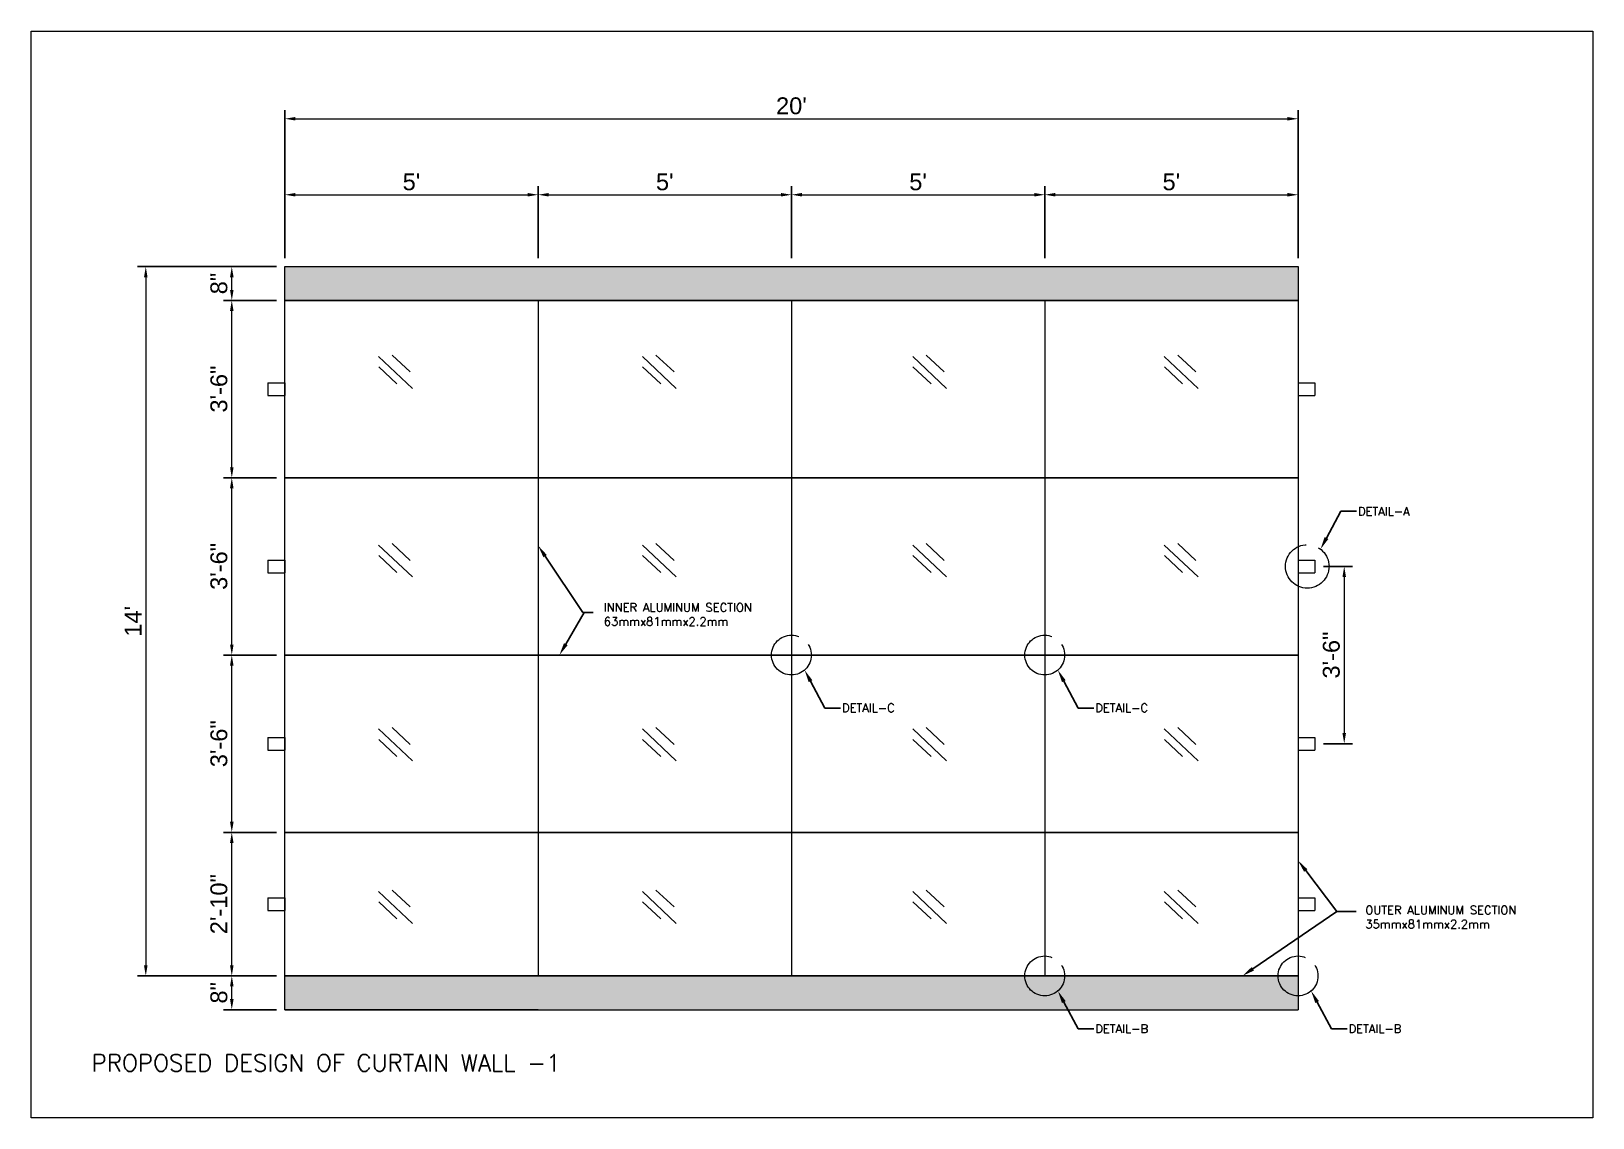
# Model space of a CAD drawing. Header units: feet. Extents: x -11 to 2437, y -109 to 219.
# Drawn here: x 1136.7 to 1506.6, y -38 to 219.3 of the extents above; entities that cross this region are included whole.
import ezdxf
from ezdxf import colors
from ezdxf.entities.mleader import LeaderData, LeaderLine
from ezdxf.math import Vec2, Vec3

# ---------------------------------------------------------------- set-up
doc = ezdxf.new("R2010")
doc.units = ezdxf.units.FT
doc.header["$MEASUREMENT"] = 0
doc.linetypes.add('ACAD_ISO08W100', pattern=[36, 24, -3, 6, -3])
for name, color, linetype, lineweight in [('DIM-1', 1, 'Continuous', 0), ('LIN-1', 3, 'Continuous', 18), ('LIN-2', 5, 'Continuous', 18)]:
    doc.layers.add(name, color=color, linetype=linetype, lineweight=lineweight)
doc.styles.add('Annotative', font='arial.ttf')
doc.styles.get("Standard").update_dxf_attribs({"font": 'romans.shx', "height": 4})
doc.dimstyles.new('DIM-1', dxfattribs={"dimtxt": 4, "dimasz": 2.5, "dimexe": 2, "dimexo": 2, "dimgap": 1, "dimtad": 1, "dimdec": 0, "dimzin": 0, "dimdsep": 46, "dimlunit": 4, "dimtxsty": 'Annotative', "dimcen": 0.09, "dimadec": 0, "dimazin": 0, "dimtfac": 1, "dimtdec": 0, "dimtofl": 0, "dimtmove": 0, "dimatfit": 3, "dimfxl": 1, "dimtolj": 1, "dimtzin": 0, "dimlwd": 0, "dimarcsym": 0})

# ---------------------------------------------------------------- blocks, each defined once
blk = doc.blocks.new('*D30')
at = {"layer": 'Defpoints', "color": 0, "lineweight": 18, "transparency": 16777216}
for p in [(1184.19, -4.44), (1196.75, -4.44), (1196.75, -12.44)]:
    blk.add_point(p, dxfattribs=at)
at = {"layer": 'DIM-1', "color": 0, "lineweight": -2, "transparency": 16777216}
for p, q in [((1194.75, -4.44), (1182.19, -4.44)), ((1194.75, -12.44), (1182.19, -12.44))]:
    blk.add_line(p, q, dxfattribs=at)
at = {"layer": 'DIM-1', "color": 0, "lineweight": 0, "transparency": 16777216}
blk.add_line((1184.19, -9.94), (1184.19, -6.94), dxfattribs=at)
at = {"layer": 'DIM-1', "color": 0, "lineweight": 18, "transparency": 16777216}
for points in [[(1183.77, -6.94), (1184.61, -6.94), (1184.19, -4.44)], [(1183.77, -9.94), (1184.61, -9.94), (1184.19, -12.44)]]:
    blk.add_solid(points, dxfattribs=at)
at = {"layer": 'DIM-1', "color": 0, "lineweight": 18, "transparency": 16777216, "insert": (1181.15, -8.44), "char_height": 4, "attachment_point": 5, "rotation": 90, "style": 'Annotative'}
blk.add_mtext('\\A1;8"', dxfattribs=at)
blk = doc.blocks.new('*D31')
at = {"layer": 'Defpoints', "color": 0, "lineweight": 18, "transparency": 16777216}
for p in [(1184.19, 29.56), (1196.75, 29.56), (1196.75, -4.44)]:
    blk.add_point(p, dxfattribs=at)
at = {"layer": 'DIM-1', "color": 0, "lineweight": -2, "transparency": 16777216}
for p, q in [((1194.75, 29.56), (1182.19, 29.56)), ((1194.75, -4.44), (1182.19, -4.44))]:
    blk.add_line(p, q, dxfattribs=at)
at = {"layer": 'DIM-1', "color": 0, "lineweight": 0, "transparency": 16777216}
blk.add_line((1184.19, -1.94), (1184.19, 27.06), dxfattribs=at)
at = {"layer": 'DIM-1', "color": 0, "lineweight": 18, "transparency": 16777216}
for points in [[(1183.77, 27.06), (1184.61, 27.06), (1184.19, 29.56)], [(1183.77, -1.94), (1184.61, -1.94), (1184.19, -4.44)]]:
    blk.add_solid(points, dxfattribs=at)
at = {"layer": 'DIM-1', "color": 0, "lineweight": 18, "transparency": 16777216, "insert": (1181.15, 12.56), "char_height": 4, "attachment_point": 5, "rotation": 90, "style": 'Annotative'}
blk.add_mtext('\\A1;2\'-10"', dxfattribs=at)
blk = doc.blocks.new('*D32')
at = {"layer": 'Defpoints', "color": 0, "lineweight": 18, "transparency": 16777216}
for p in [(1184.19, 71.56), (1196.75, 71.56), (1196.75, 29.56)]:
    blk.add_point(p, dxfattribs=at)
at = {"layer": 'DIM-1', "color": 0, "lineweight": -2, "transparency": 16777216}
for p, q in [((1194.75, 71.56), (1182.19, 71.56)), ((1194.75, 29.56), (1182.19, 29.56))]:
    blk.add_line(p, q, dxfattribs=at)
at = {"layer": 'DIM-1', "color": 0, "lineweight": 0, "transparency": 16777216}
blk.add_line((1184.19, 32.06), (1184.19, 69.06), dxfattribs=at)
at = {"layer": 'DIM-1', "color": 0, "lineweight": 18, "transparency": 16777216}
for points in [[(1183.77, 69.06), (1184.61, 69.06), (1184.19, 71.56)], [(1183.77, 32.06), (1184.61, 32.06), (1184.19, 29.56)]]:
    blk.add_solid(points, dxfattribs=at)
at = {"layer": 'DIM-1', "color": 0, "lineweight": 18, "transparency": 16777216, "insert": (1181.15, 50.56), "char_height": 4, "attachment_point": 5, "rotation": 90, "style": 'Annotative'}
blk.add_mtext('\\A1;3\'-6"', dxfattribs=at)
blk = doc.blocks.new('*D33')
at = {"layer": 'Defpoints', "color": 0, "lineweight": 18, "transparency": 16777216}
for p in [(1184.19, 113.56), (1196.75, 113.56), (1196.69, 71.56)]:
    blk.add_point(p, dxfattribs=at)
at = {"layer": 'DIM-1', "color": 0, "lineweight": -2, "transparency": 16777216}
for p, q in [((1194.75, 113.56), (1182.19, 113.56)), ((1194.69, 71.56), (1182.19, 71.56))]:
    blk.add_line(p, q, dxfattribs=at)
at = {"layer": 'DIM-1', "color": 0, "lineweight": 0, "transparency": 16777216}
blk.add_line((1184.19, 74.06), (1184.19, 111.06), dxfattribs=at)
at = {"layer": 'DIM-1', "color": 0, "lineweight": 18, "transparency": 16777216}
for points in [[(1183.77, 111.06), (1184.61, 111.06), (1184.19, 113.56)], [(1183.77, 74.06), (1184.61, 74.06), (1184.19, 71.56)]]:
    blk.add_solid(points, dxfattribs=at)
at = {"layer": 'DIM-1', "color": 0, "lineweight": 18, "transparency": 16777216, "insert": (1181.15, 92.56), "char_height": 4, "attachment_point": 5, "rotation": 90, "style": 'Annotative'}
blk.add_mtext('\\A1;3\'-6"', dxfattribs=at)
blk = doc.blocks.new('*D34')
at = {"layer": 'Defpoints', "color": 0, "lineweight": 18, "transparency": 16777216}
for p in [(1184.19, 155.56), (1196.75, 155.56), (1196.75, 113.56)]:
    blk.add_point(p, dxfattribs=at)
at = {"layer": 'DIM-1', "color": 0, "lineweight": -2, "transparency": 16777216}
for p, q in [((1194.75, 155.56), (1182.19, 155.56)), ((1194.75, 113.56), (1182.19, 113.56))]:
    blk.add_line(p, q, dxfattribs=at)
at = {"layer": 'DIM-1', "color": 0, "lineweight": 0, "transparency": 16777216}
blk.add_line((1184.19, 116.06), (1184.19, 153.06), dxfattribs=at)
at = {"layer": 'DIM-1', "color": 0, "lineweight": 18, "transparency": 16777216}
for points in [[(1183.77, 153.06), (1184.61, 153.06), (1184.19, 155.56)], [(1183.77, 116.06), (1184.61, 116.06), (1184.19, 113.56)]]:
    blk.add_solid(points, dxfattribs=at)
at = {"layer": 'DIM-1', "color": 0, "lineweight": 18, "transparency": 16777216, "insert": (1181.15, 134.56), "char_height": 4, "attachment_point": 5, "rotation": 90, "style": 'Annotative'}
blk.add_mtext('\\A1;3\'-6"', dxfattribs=at)
blk = doc.blocks.new('*D35')
at = {"layer": 'Defpoints', "color": 0, "lineweight": 18, "transparency": 16777216}
for p in [(1184.19, 163.56), (1196.75, 163.56), (1196.69, 155.56)]:
    blk.add_point(p, dxfattribs=at)
at = {"layer": 'DIM-1', "color": 0, "lineweight": -2, "transparency": 16777216}
for p, q in [((1194.75, 163.56), (1182.19, 163.56)), ((1194.69, 155.56), (1182.19, 155.56))]:
    blk.add_line(p, q, dxfattribs=at)
at = {"layer": 'DIM-1', "color": 0, "lineweight": 0, "transparency": 16777216}
blk.add_line((1184.19, 158.06), (1184.19, 161.06), dxfattribs=at)
at = {"layer": 'DIM-1', "color": 0, "lineweight": 18, "transparency": 16777216}
for points in [[(1183.77, 161.06), (1184.61, 161.06), (1184.19, 163.56)], [(1183.77, 158.06), (1184.61, 158.06), (1184.19, 155.56)]]:
    blk.add_solid(points, dxfattribs=at)
at = {"layer": 'DIM-1', "color": 0, "lineweight": 18, "transparency": 16777216, "insert": (1181.15, 159.56), "char_height": 4, "attachment_point": 5, "rotation": 90, "style": 'Annotative'}
blk.add_mtext('\\A1;8"', dxfattribs=at)
blk = doc.blocks.new('*D25')
at = {"layer": 'Defpoints', "color": 0, "lineweight": 18, "transparency": 16777216}
for p in [(1196.69, 163.56), (1163.82, -4.44), (1196.75, -4.44)]:
    blk.add_point(p, dxfattribs=at)
at = {"layer": 'DIM-1', "color": 0, "lineweight": -2, "transparency": 16777216}
for p, q in [((1194.69, 163.56), (1161.82, 163.56)), ((1194.75, -4.44), (1161.82, -4.44))]:
    blk.add_line(p, q, dxfattribs=at)
at = {"layer": 'DIM-1', "color": 0, "lineweight": 0, "transparency": 16777216}
blk.add_line((1163.82, 161.06), (1163.82, -1.94), dxfattribs=at)
at = {"layer": 'DIM-1', "color": 0, "lineweight": 18, "transparency": 16777216}
for points in [[(1163.4, 161.06), (1164.23, 161.06), (1163.82, 163.56)], [(1163.4, -1.94), (1164.23, -1.94), (1163.82, -4.44)]]:
    blk.add_solid(points, dxfattribs=at)
at = {"layer": 'DIM-1', "color": 0, "lineweight": 18, "transparency": 16777216, "insert": (1160.81, 79.56), "char_height": 4, "attachment_point": 5, "rotation": 90, "style": 'Annotative'}
blk.add_mtext("\\A1;14'", dxfattribs=at)
blk = doc.blocks.new('*D26')
at = {"layer": 'Defpoints', "color": 0, "lineweight": 18, "transparency": 16777216}
for p in [(1256.75, 180.59), (1196.75, 163.56), (1256.75, 163.56)]:
    blk.add_point(p, dxfattribs=at)
at = {"layer": 'DIM-1', "color": 0, "lineweight": -2, "transparency": 16777216}
for p, q in [((1196.75, 165.56), (1196.75, 182.59)), ((1256.75, 165.56), (1256.75, 182.59))]:
    blk.add_line(p, q, dxfattribs=at)
at = {"layer": 'DIM-1', "color": 0, "lineweight": 0, "transparency": 16777216}
blk.add_line((1199.25, 180.59), (1254.25, 180.59), dxfattribs=at)
at = {"layer": 'DIM-1', "color": 0, "lineweight": 18, "transparency": 16777216}
for points in [[(1199.25, 181.01), (1199.25, 180.17), (1196.75, 180.59)], [(1254.25, 181.01), (1254.25, 180.17), (1256.75, 180.59)]]:
    blk.add_solid(points, dxfattribs=at)
at = {"layer": 'DIM-1', "color": 0, "lineweight": 18, "transparency": 16777216, "insert": (1226.75, 183.63), "char_height": 4, "attachment_point": 5, "style": 'Annotative'}
blk.add_mtext("\\A1;5'", dxfattribs=at)
blk = doc.blocks.new('*D27')
at = {"layer": 'Defpoints', "color": 0, "lineweight": 18, "transparency": 16777216}
for p in [(1316.75, 180.59), (1256.75, 165.56), (1316.75, 165.56)]:
    blk.add_point(p, dxfattribs=at)
at = {"layer": 'DIM-1', "color": 0, "lineweight": -2, "transparency": 16777216}
for p, q in [((1256.75, 167.56), (1256.75, 182.59)), ((1316.75, 167.56), (1316.75, 182.59))]:
    blk.add_line(p, q, dxfattribs=at)
at = {"layer": 'DIM-1', "color": 0, "lineweight": 0, "transparency": 16777216}
blk.add_line((1259.25, 180.59), (1314.25, 180.59), dxfattribs=at)
at = {"layer": 'DIM-1', "color": 0, "lineweight": 18, "transparency": 16777216}
for points in [[(1259.25, 181.01), (1259.25, 180.17), (1256.75, 180.59)], [(1314.25, 181.01), (1314.25, 180.17), (1316.75, 180.59)]]:
    blk.add_solid(points, dxfattribs=at)
at = {"layer": 'DIM-1', "color": 0, "lineweight": 18, "transparency": 16777216, "insert": (1286.75, 183.63), "char_height": 4, "attachment_point": 5, "style": 'Annotative'}
blk.add_mtext("\\A1;5'", dxfattribs=at)
blk = doc.blocks.new('*D36')
at = {"layer": 'Defpoints', "color": 0, "lineweight": 18, "transparency": 16777216}
for p in [(1376.75, 180.59), (1316.75, 163.56), (1376.75, 163.56)]:
    blk.add_point(p, dxfattribs=at)
at = {"layer": 'DIM-1', "color": 0, "lineweight": -2, "transparency": 16777216}
for p, q in [((1316.75, 165.56), (1316.75, 182.59)), ((1376.75, 165.56), (1376.75, 182.59))]:
    blk.add_line(p, q, dxfattribs=at)
at = {"layer": 'DIM-1', "color": 0, "lineweight": 0, "transparency": 16777216}
blk.add_line((1319.25, 180.59), (1374.25, 180.59), dxfattribs=at)
at = {"layer": 'DIM-1', "color": 0, "lineweight": 18, "transparency": 16777216}
for points in [[(1319.25, 181.01), (1319.25, 180.17), (1316.75, 180.59)], [(1374.25, 181.01), (1374.25, 180.17), (1376.75, 180.59)]]:
    blk.add_solid(points, dxfattribs=at)
at = {"layer": 'DIM-1', "color": 0, "lineweight": 18, "transparency": 16777216, "insert": (1346.75, 183.63), "char_height": 4, "attachment_point": 5, "style": 'Annotative'}
blk.add_mtext("\\A1;5'", dxfattribs=at)
blk = doc.blocks.new('*D28')
at = {"layer": 'Defpoints', "color": 0, "lineweight": 18, "transparency": 16777216}
for p in [(1436.75, 180.59), (1376.75, 165.56), (1436.75, 165.56)]:
    blk.add_point(p, dxfattribs=at)
at = {"layer": 'DIM-1', "color": 0, "lineweight": -2, "transparency": 16777216}
for p, q in [((1376.75, 167.56), (1376.75, 182.59)), ((1436.75, 167.56), (1436.75, 182.59))]:
    blk.add_line(p, q, dxfattribs=at)
at = {"layer": 'DIM-1', "color": 0, "lineweight": 0, "transparency": 16777216}
blk.add_line((1379.25, 180.59), (1434.25, 180.59), dxfattribs=at)
at = {"layer": 'DIM-1', "color": 0, "lineweight": 18, "transparency": 16777216}
for points in [[(1379.25, 181.01), (1379.25, 180.17), (1376.75, 180.59)], [(1434.25, 181.01), (1434.25, 180.17), (1436.75, 180.59)]]:
    blk.add_solid(points, dxfattribs=at)
at = {"layer": 'DIM-1', "color": 0, "lineweight": 18, "transparency": 16777216, "insert": (1406.75, 183.63), "char_height": 4, "attachment_point": 5, "style": 'Annotative'}
blk.add_mtext("\\A1;5'", dxfattribs=at)
blk = doc.blocks.new('*D29')
at = {"layer": 'Defpoints', "color": 0, "lineweight": 18, "transparency": 16777216}
for p in [(1436.75, 198.59), (1196.75, 163.56), (1436.75, 163.56)]:
    blk.add_point(p, dxfattribs=at)
at = {"layer": 'DIM-1', "color": 0, "lineweight": -2, "transparency": 16777216}
for p, q in [((1196.75, 165.56), (1196.75, 200.59)), ((1436.75, 165.56), (1436.75, 200.59))]:
    blk.add_line(p, q, dxfattribs=at)
at = {"layer": 'DIM-1', "color": 0, "lineweight": 0, "transparency": 16777216}
blk.add_line((1199.25, 198.59), (1434.25, 198.59), dxfattribs=at)
at = {"layer": 'DIM-1', "color": 0, "lineweight": 18, "transparency": 16777216}
for points in [[(1199.25, 199), (1199.25, 198.17), (1196.75, 198.59)], [(1434.25, 199), (1434.25, 198.17), (1436.75, 198.59)]]:
    blk.add_solid(points, dxfattribs=at)
at = {"layer": 'DIM-1', "color": 0, "lineweight": 18, "transparency": 16777216, "insert": (1316.75, 201.63), "char_height": 4, "attachment_point": 5, "style": 'Annotative'}
blk.add_mtext("\\A1;20'", dxfattribs=at)
blk = doc.blocks.new('*D37')
at = {"layer": 'Defpoints', "color": 0, "lineweight": 18, "transparency": 16777216}
for p in [(1440.75, 92.56), (1440.75, 50.56), (1447.69, 50.56)]:
    blk.add_point(p, dxfattribs=at)
at = {"layer": 'DIM-1', "color": 0, "lineweight": -2, "transparency": 16777216}
for p, q in [((1442.75, 92.56), (1449.69, 92.56)), ((1442.75, 50.56), (1449.69, 50.56))]:
    blk.add_line(p, q, dxfattribs=at)
at = {"layer": 'DIM-1', "color": 0, "lineweight": 0, "transparency": 16777216}
blk.add_line((1447.69, 90.06), (1447.69, 53.06), dxfattribs=at)
at = {"layer": 'DIM-1', "color": 0, "lineweight": 18, "transparency": 16777216}
for points in [[(1447.28, 90.06), (1448.11, 90.06), (1447.69, 92.56)], [(1447.28, 53.06), (1448.11, 53.06), (1447.69, 50.56)]]:
    blk.add_solid(points, dxfattribs=at)
at = {"layer": 'DIM-1', "color": 0, "lineweight": 18, "transparency": 16777216, "insert": (1444.65, 71.56), "char_height": 4, "attachment_point": 5, "rotation": 90, "style": 'Annotative'}
blk.add_mtext('\\A1;3\'-6"', dxfattribs=at)

msp = doc.modelspace()

# ---------------------------------------------------------------- hatches: boundary and pattern name
at = {"layer": 'DIM-1', "lineweight": 18}
h = msp.add_hatch(dxfattribs=at)
h.set_pattern_fill('AR-CONC')
h.set_pattern_definition([(50, (1158.0765, 0), (7.1726, -0.62752), [0.75, -8.25]), (355, (1158.0765, 0), (-1.38751, 7.52192), [0.6, -6.6]), (100.4514, (1158.674, -0.052), (5.78509, 6.8944), [0.6374, -7.01142]), (46.1842, (1158.0765, 2), (10.67241, -1.6552), [1.125, -12.375]), (96.6356, (1158.966, 1.862), (9.34662, 9.7412), [0.9561, -10.51714]), (351.184, (1158.077, 2), (9.34662, 9.7412), [0.9, -9.9]), (21, (1159.0765, 1.5), (5.96907, -4.02619), [0.75, -8.25]), (326, (1159.0765, 1.5), (2.43315, 7.2515), [0.6, -6.6]), (71.4514, (1159.574, 1.1645), (8.40222, 3.22531), [0.6374, -7.01142]), (37.5, (1158.0765, 0), (0.121599, 3.328939), [0, -6.52, 0, -6.7, 0, -6.625]), (7.5, (1158.0765, 0), (2.630695, 3.944117), [0, -3.82, 0, -6.37, 0, -2.525]), (327.5, (1155.8465, 0), (5.338224, -0.225549), [0, -2.5, 0, -7.8, 0, -10.35]), (317.5, (1154.8465, 0), (5.83186, 1.00105), [0, -3.25, 0, -5.18, 0, -7.35])])
h.paths.add_polyline_path([(1436.75, 163.56), (1196.75, 163.56), (1196.75, 155.56), (1436.75, 155.56)])
h.paths.add_polyline_path([(1436.75, -4.44), (1196.75, -4.44), (1196.75, -12.44), (1436.75, -12.44)])

# ---------------------------------------------------------------- linework, layer by layer
at = {"color": 7, "lineweight": 18}
for p, q in [((1192.75, 136.06), (1192.75, 133.06)), ((1192.75, 136.06), (1196.75, 136.06)), ((1196.75, 136.06), (1196.75, 133.06)), ((1436.75, 136.06), (1436.75, 133.06)), ((1436.75, 136.06), (1440.75, 136.06)), ((1440.75, 136.06), (1440.75, 133.06)), ((1192.75, 133.06), (1196.75, 133.06)), ((1436.75, 133.06), (1440.75, 133.06)), ((1192.75, 94.06), (1192.75, 91.06)), ((1192.75, 94.06), (1196.75, 94.06)), ((1196.75, 94.06), (1196.75, 91.06)), ((1436.75, 94.06), (1436.75, 91.06)), ((1436.75, 94.06), (1440.75, 94.06)), ((1440.75, 94.06), (1440.75, 91.06)), ((1192.75, 91.06), (1196.75, 91.06)), ((1436.75, 91.06), (1440.75, 91.06)), ((1192.75, 52.06), (1192.75, 49.06)), ((1192.75, 52.06), (1196.75, 52.06)), ((1196.75, 52.06), (1196.75, 49.06)), ((1436.75, 52.06), (1436.75, 49.06)), ((1436.75, 52.06), (1440.75, 52.06)), ((1440.75, 52.06), (1440.75, 49.06)), ((1192.75, 49.06), (1196.75, 49.06)), ((1436.75, 49.06), (1440.75, 49.06)), ((1192.75, 14.06), (1192.75, 11.06)), ((1192.75, 14.06), (1196.75, 14.06)), ((1196.75, 14.06), (1196.75, 11.06)), ((1436.75, 14.06), (1436.75, 11.06)), ((1436.75, 14.06), (1440.75, 14.06)), ((1440.75, 14.06), (1440.75, 11.06)), ((1192.75, 11.06), (1196.75, 11.06)), ((1436.75, 11.06), (1440.75, 11.06))]:
    msp.add_line(p, q, dxfattribs=at)
at = {"layer": 'DIM-1', "color": 7, "lineweight": 18}
for p, q in [((1218.96, 142.28), (1226.99, 134.71)), ((1222.16, 142.63), (1226.45, 138.61)), ((1281.44, 142.28), (1289.47, 134.71)), ((1284.65, 142.63), (1288.94, 138.61)), ((1345.48, 142.28), (1353.51, 134.71)), ((1348.68, 142.63), (1352.97, 138.61)), ((1405.08, 142.28), (1413.11, 134.71)), ((1408.29, 142.63), (1412.57, 138.61)), ((1219.01, 139.82), (1223.3, 135.8)), ((1281.5, 139.82), (1285.79, 135.8)), ((1345.53, 139.82), (1349.82, 135.8)), ((1405.14, 139.82), (1409.42, 135.8)), ((1218.96, 97.62), (1226.99, 90.05)), ((1222.16, 97.97), (1226.45, 93.96)), ((1281.44, 97.62), (1289.47, 90.05)), ((1284.65, 97.97), (1288.94, 93.96)), ((1345.48, 97.62), (1353.51, 90.05)), ((1348.68, 97.97), (1352.97, 93.96)), ((1405.08, 97.62), (1413.11, 90.05)), ((1408.29, 97.97), (1412.57, 93.96)), ((1219.01, 95.16), (1223.3, 91.14)), ((1281.5, 95.16), (1285.79, 91.14)), ((1345.53, 95.16), (1349.82, 91.14)), ((1405.14, 95.16), (1409.42, 91.14)), ((1218.96, 54.05), (1226.99, 46.48)), ((1222.16, 54.4), (1226.45, 50.38)), ((1281.44, 54.05), (1289.47, 46.48)), ((1284.65, 54.4), (1288.94, 50.38)), ((1345.48, 54.05), (1353.51, 46.48)), ((1348.68, 54.4), (1352.97, 50.38)), ((1405.08, 54.05), (1413.11, 46.48)), ((1408.29, 54.4), (1412.57, 50.38)), ((1219.01, 51.59), (1223.3, 47.57)), ((1281.5, 51.59), (1285.79, 47.57)), ((1345.53, 51.59), (1349.82, 47.57)), ((1405.14, 51.59), (1409.42, 47.57)), ((1218.96, 15.55), (1226.99, 7.98)), ((1222.16, 15.91), (1226.45, 11.89)), ((1281.44, 15.55), (1289.47, 7.98)), ((1284.65, 15.91), (1288.94, 11.89)), ((1345.48, 15.55), (1353.51, 7.98)), ((1348.68, 15.91), (1352.97, 11.89)), ((1405.08, 15.55), (1413.11, 7.98)), ((1408.29, 15.91), (1412.57, 11.89)), ((1219.01, 13.1), (1223.3, 9.08)), ((1281.5, 13.1), (1285.79, 9.08)), ((1345.53, 13.1), (1349.82, 9.08)), ((1405.14, 13.1), (1409.42, 9.08))]:
    msp.add_line(p, q, dxfattribs=at)
msp.add_lwpolyline([(1136.68, 219.32), (1506.57, 219.32), (1506.57, -38.04), (1136.68, -38.04)], close=True, dxfattribs=at)
at = {"layer": 'DIM-1', "color": 7, "linetype": 'ACAD_ISO08W100', "lineweight": 18}
for centre, radius in [((1438.94, 92.56), 5.15), ((1316.75, 71.56), 4.72), ((1376.75, 71.56), 4.72), ((1376.75, -4.44), 4.72), ((1436.75, -4.44), 4.72)]:
    msp.add_circle(centre, radius, dxfattribs=at)
at = {"layer": 'LIN-1', "color": 7, "lineweight": 18}
for p, q in [((1196.75, 155.56), (1196.75, 163.56)), ((1196.75, 113.56), (1196.75, 155.56)), ((1196.75, 155.56), (1256.75, 155.56)), ((1256.75, 155.56), (1196.75, 155.56)), ((1196.75, 155.56), (1256.75, 155.56)), ((1256.75, 155.56), (1196.75, 155.56)), ((1256.75, 155.56), (1256.75, 113.56)), ((1256.75, 155.56), (1316.75, 155.56)), ((1316.75, 155.56), (1256.75, 155.56)), ((1316.75, 155.56), (1316.75, 113.56)), ((1316.75, 155.56), (1376.75, 155.56)), ((1376.75, 155.56), (1316.75, 155.56)), ((1376.75, 155.56), (1376.75, 113.56)), ((1376.75, 155.56), (1436.75, 155.56)), ((1436.75, 155.56), (1376.75, 155.56)), ((1436.75, 155.56), (1436.75, 113.56)), ((1196.75, 71.56), (1196.75, 113.56)), ((1196.75, 113.56), (1256.75, 113.56)), ((1256.75, 113.56), (1196.75, 113.56)), ((1256.75, 113.56), (1256.75, 71.56)), ((1256.75, 113.56), (1316.75, 113.56)), ((1316.75, 113.56), (1256.75, 113.56)), ((1316.75, 113.56), (1316.75, 71.56)), ((1316.75, 113.56), (1376.75, 113.56)), ((1376.75, 113.56), (1316.75, 113.56)), ((1376.75, 113.56), (1376.75, 71.56)), ((1376.75, 113.56), (1436.75, 113.56)), ((1436.75, 113.56), (1376.75, 113.56)), ((1436.75, 113.56), (1436.75, 71.56)), ((1196.75, 29.56), (1196.75, 71.56)), ((1196.75, 71.56), (1256.75, 71.56)), ((1256.75, 71.56), (1196.75, 71.56)), ((1256.75, 71.56), (1256.75, 29.56)), ((1256.75, 71.56), (1316.75, 71.56)), ((1316.75, 71.56), (1256.75, 71.56)), ((1316.75, 71.56), (1316.75, 29.56)), ((1316.75, 71.56), (1376.75, 71.56)), ((1376.75, 71.56), (1316.75, 71.56)), ((1376.75, 71.56), (1376.75, 29.56)), ((1376.75, 71.56), (1436.75, 71.56)), ((1436.75, 71.56), (1376.75, 71.56)), ((1436.75, 71.56), (1436.75, 29.56)), ((1196.75, -4.44), (1196.75, 29.56)), ((1196.75, 29.56), (1256.75, 29.56)), ((1256.75, 29.56), (1196.75, 29.56)), ((1256.75, 29.56), (1256.75, -4.44)), ((1256.75, 29.56), (1316.75, 29.56)), ((1316.75, 29.56), (1256.75, 29.56)), ((1316.75, 29.56), (1316.75, -4.44)), ((1316.75, 29.56), (1376.75, 29.56)), ((1376.75, 29.56), (1316.75, 29.56)), ((1376.75, 29.56), (1376.75, -4.44)), ((1376.75, 29.56), (1436.75, 29.56)), ((1436.75, 29.56), (1376.75, 29.56)), ((1436.75, 29.56), (1436.75, -4.44)), ((1196.75, -4.44), (1256.75, -4.44)), ((1256.75, -4.44), (1196.75, -4.44)), ((1256.75, -4.44), (1316.75, -4.44)), ((1316.75, -4.44), (1256.75, -4.44)), ((1316.75, -4.44), (1376.75, -4.44)), ((1376.75, -4.44), (1316.75, -4.44)), ((1376.75, -4.44), (1436.75, -4.44)), ((1436.75, -4.44), (1376.75, -4.44)), ((1256.75, -12.44), (1196.75, -12.44))]:
    msp.add_line(p, q, dxfattribs=at)
at = {"layer": 'LIN-2', "color": 7, "lineweight": 18}
for p, q in [((1196.75, 163.56), (1436.75, 163.56)), ((1196.75, 155.56), (1196.75, 163.56)), ((1436.75, 163.56), (1436.75, 155.56)), ((1196.75, 155.56), (1436.75, 155.56)), ((1196.75, -4.44), (1436.75, -4.44)), ((1196.75, -12.44), (1196.75, -4.44)), ((1436.75, -4.44), (1436.75, -12.44)), ((1196.75, -12.44), (1436.75, -12.44))]:
    msp.add_line(p, q, dxfattribs=at)

# ---------------------------------------------------------------- texts
at = {"layer": 'DIM-1', "color": 7, "lineweight": 18, "char_height": 2}
for s, width, insert, attachment_point in [('{\\C3;DETAIL-A}', 54.1862, (1450.94, 106.6), 1), ('{\\C3;INNER ALUMINUM SECTION 63mmx81mmx2.2mm}', 39.6291, (1272.31, 83.84), 1), ('{\\C3;DETAIL-C}', 54.1862, (1328.72, 58.06), 7), ('{\\C3;DETAIL-C}', 54.1862, (1388.72, 58.06), 7), ('{\\C3;OUTER ALUMINUM SECTION 35mmx81mmx2.2mm}', 54.1862, (1452.69, 12.16), 1), ('{\\C3;DETAIL-B}', 54.1862, (1388.72, -17.94), 7), ('{\\C3;DETAIL-B}', 54.1862, (1448.72, -17.94), 7)]:
    msp.add_mtext_dynamic_manual_height_columns(s, width=width, gutter_width=20, heights=[0], dxfattribs=dict(at, insert=insert, attachment_point=attachment_point))
at = {"layer": 'LIN-1', "color": 7, "lineweight": 18, "insert": (1150.98, -23.05), "char_height": 4, "attachment_point": 1}
msp.add_mtext_dynamic_manual_height_columns('PROPOSED DESIGN OF CURTAIN WALL -1', width=342.9831, gutter_width=20, heights=[0], dxfattribs=at)

# ---------------------------------------------------------------- dimensions: what is measured, and where the dimension line sits
at = {"layer": 'DIM-1', "color": 7, "lineweight": 18}
for base, p1, p2, picture, middle in [((1436.75, 198.59), (1196.75, 163.56), (1436.75, 163.56), '*D29', (1316.75, 201.63)), ((1256.75, 180.59), (1196.75, 163.56), (1256.75, 163.56), '*D26', (1226.75, 183.63)), ((1316.75, 180.59), (1256.75, 165.56), (1316.75, 165.56), '*D27', (1286.75, 183.63)), ((1376.75, 180.59), (1316.75, 163.56), (1376.75, 163.56), '*D36', (1346.75, 183.63)), ((1436.75, 180.59), (1376.75, 165.56), (1436.75, 165.56), '*D28', (1406.75, 183.63))]:
    dim = msp.add_linear_dim(base=base, p1=p1, p2=p2, dimstyle='DIM-1', dxfattribs=at)
    dim.commit()
    dim.dimension.update_dxf_attribs({"geometry": picture, "text_midpoint": middle})
for base, p1, p2, picture, middle in [((1163.82, -4.44), (1196.69, 163.56), (1196.75, -4.44), '*D25', (1160.81, 79.56)), ((1184.19, 163.56), (1196.69, 155.56), (1196.75, 163.56), '*D35', (1181.15, 159.56)), ((1184.19, 155.56), (1196.75, 113.56), (1196.75, 155.56), '*D34', (1181.15, 134.56)), ((1184.19, 113.56), (1196.69, 71.56), (1196.75, 113.56), '*D33', (1181.15, 92.56)), ((1447.69, 50.56), (1440.75, 92.56), (1440.75, 50.56), '*D37', (1444.65, 71.56)), ((1184.19, 71.56), (1196.75, 29.56), (1196.75, 71.56), '*D32', (1181.15, 50.56)), ((1184.19, 29.56), (1196.75, -4.44), (1196.75, 29.56), '*D31', (1181.15, 12.56)), ((1184.19, -4.44), (1196.75, -12.44), (1196.75, -4.44), '*D30', (1181.15, -8.44))]:
    dim = msp.add_linear_dim(base=base, p1=p1, p2=p2, angle=90, dimstyle='DIM-1', dxfattribs=at)
    dim.commit()
    dim.dimension.update_dxf_attribs({"geometry": picture, "text_midpoint": middle})

# ---------------------------------------------------------------- leaders
at = {"color": 7, "lineweight": 18}
ml = msp.add_multileader_mtext('Standard', dxfattribs=at)
ml.set_content('', color=7)
ml.set_leader_properties()
ml.build(insert=Vec2(0, 0))
ml.multileader.update_dxf_attribs({"dogleg_length": 0.36, "arrow_head_size": 3})
ctx = ml.context
ctx.base_point, ctx.arrow_head_size, ctx.landing_gap_size, ctx.plane_origin = Vec3(1450.61, 105.67), 3, 0.09, Vec3(1442.08, 96.64)
notes = []
notes.append((ctx, [(0, (1, 1, 0), (1446.91, 105.67), (1, 0), 3.7, [(0, [(1442.08, 96.64)], 0, [])])]))
ctx.mtext.insert, ctx.mtext.flow_direction = Vec3(1450.7, 107.67), 5
ml = msp.add_multileader_mtext('Standard', dxfattribs=at)
ml.set_content('', color=7)
ml.set_leader_properties()
ml.build(insert=Vec2(0, 0))
ml.multileader.update_dxf_attribs({"dogleg_length": 0.36, "arrow_head_size": 3})
ctx = ml.context
ctx.base_point, ctx.arrow_head_size, ctx.landing_gap_size, ctx.plane_origin = Vec3(1328.39, 58.99), 3, 0.09, Vec3(1319.86, 68.01)
notes.append((ctx, [(0, (1, 1, 0), (1324.69, 58.99), (1, 0), 3.7, [(0, [(1319.86, 68.01)], 0, [])])]))
ctx.mtext.insert, ctx.mtext.flow_direction = Vec3(1328.48, 60.99), 5
ml = msp.add_multileader_mtext('Standard', dxfattribs=at)
ml.set_content('', color=7)
ml.set_leader_properties()
ml.build(insert=Vec2(0, 0))
ml.multileader.update_dxf_attribs({"dogleg_length": 0.36, "arrow_head_size": 3})
ctx = ml.context
ctx.base_point, ctx.arrow_head_size, ctx.landing_gap_size, ctx.plane_origin = Vec3(1388.39, 58.99), 3, 0.09, Vec3(1379.86, 68.01)
notes.append((ctx, [(0, (1, 1, 0), (1384.69, 58.99), (1, 0), 3.7, [(0, [(1379.86, 68.01)], 0, [])])]))
ctx.mtext.insert, ctx.mtext.flow_direction = Vec3(1388.48, 60.99), 5
ml = msp.add_multileader_mtext('Standard', dxfattribs=at)
ml.set_content('', color=7)
ml.set_leader_properties()
ml.build(insert=Vec2(0, 0))
ml.multileader.update_dxf_attribs({"dogleg_length": 0.36, "arrow_head_size": 3})
ctx = ml.context
ctx.base_point, ctx.arrow_head_size, ctx.landing_gap_size, ctx.plane_origin = Vec3(1388.39, -17.01), 3, 0.09, Vec3(1379.86, -7.99)
notes.append((ctx, [(0, (1, 1, 0), (1384.69, -17.01), (1, 0), 3.7, [(0, [(1379.86, -7.99)], 0, [])])]))
ctx.mtext.insert, ctx.mtext.flow_direction = Vec3(1388.48, -15.01), 5
ml = msp.add_multileader_mtext('Standard', dxfattribs=at)
ml.set_content('', color=7)
ml.set_leader_properties()
ml.build(insert=Vec2(0, 0))
ml.multileader.update_dxf_attribs({"dogleg_length": 0.36, "arrow_head_size": 3})
ctx = ml.context
ctx.base_point, ctx.arrow_head_size, ctx.landing_gap_size, ctx.plane_origin = Vec3(1448.39, -17.01), 3, 0.09, Vec3(1439.86, -7.99)
notes.append((ctx, [(0, (1, 1, 0), (1444.69, -17.01), (1, 0), 3.7, [(0, [(1439.86, -7.99)], 0, [])])]))
ctx.mtext.insert, ctx.mtext.flow_direction = Vec3(1448.48, -15.01), 5
at = {"layer": 'DIM-1', "color": 7, "lineweight": 18}
ml = msp.add_multileader_mtext('Standard', dxfattribs=at)
ml.set_content('', color=7)
ml.set_leader_properties()
ml.build(insert=Vec2(0, 0))
ml.multileader.update_dxf_attribs({"dogleg_length": 0.36, "arrow_head_size": 3})
ctx = ml.context
ctx.base_point, ctx.arrow_head_size, ctx.landing_gap_size, ctx.plane_origin = Vec3(1267.69, 81.62), 3, 0.09, Vec3(1256.75, 97.48)
notes.append((ctx, [(0, (1, 1, 0), (1267.33, 81.62), (1, 0), 0.36, [(0, [(1256.75, 97.48)], 0, [])])]))
ctx.mtext.insert, ctx.mtext.flow_direction = Vec3(1267.78, 83.62), 5
ml = msp.add_multileader_mtext('Standard', dxfattribs=at)
ml.set_content('', color=7)
ml.set_leader_properties()
ml.build(insert=Vec2(0, 0))
ml.multileader.update_dxf_attribs({"dogleg_length": 0.36, "arrow_head_size": 3})
ctx = ml.context
ctx.base_point, ctx.arrow_head_size, ctx.landing_gap_size, ctx.plane_origin = Vec3(1269.8, 81.62), 3, 0.09, Vec3(1261.79, 71.56)
notes.append((ctx, [(0, (1, 1, 0), (1267.69, 81.62), (1, 0), 2.11, [(0, [(1261.79, 71.56)], 0, [])])]))
ctx.mtext.insert, ctx.mtext.flow_direction = Vec3(1269.89, 83.62), 5
ml = msp.add_multileader_mtext('Standard', dxfattribs=at)
ml.set_content('', color=7)
ml.set_leader_properties()
ml.build(insert=Vec2(0, 0))
ml.multileader.update_dxf_attribs({"dogleg_length": 0.36, "arrow_head_size": 3})
ctx = ml.context
ctx.base_point, ctx.arrow_head_size, ctx.landing_gap_size, ctx.plane_origin = Vec3(1446.34, 10.84), 3, 0.09, Vec3(1436.75, 22.9)
notes.append((ctx, [(0, (1, 1, 0), (1445.98, 10.84), (1, 0), 0.36, [(0, [(1436.75, 22.9)], 0, [])])]))
ctx.mtext.insert, ctx.mtext.flow_direction = Vec3(1446.43, 12.84), 5
ml = msp.add_multileader_mtext('Standard', dxfattribs=at)
ml.set_content('', color=7)
ml.set_leader_properties()
ml.build(insert=Vec2(0, 0))
ml.multileader.update_dxf_attribs({"dogleg_length": 0.36, "arrow_head_size": 3})
ctx = ml.context
ctx.base_point, ctx.arrow_head_size, ctx.landing_gap_size, ctx.plane_origin = Vec3(1450.52, 10.84), 3, 0.09, Vec3(1423.57, -4.44)
notes.append((ctx, [(0, (1, 1, 0), (1445.98, 10.84), (1, 0), 4.54, [(0, [(1423.57, -4.44)], 0, [])])]))
ctx.mtext.insert, ctx.mtext.flow_direction = Vec3(1450.61, 12.84), 5
for ctx, leaders in notes:
    for number, flags, end, landing, length, lines in leaders:
        leader = LeaderData()
        leader.index, (leader.has_last_leader_line, leader.has_dogleg_vector, leader.attachment_direction) = number, flags
        leader.last_leader_point, leader.dogleg_vector, leader.dogleg_length = Vec3(end), Vec3(landing), length
        for number, points, colour, breaks in lines:
            line = LeaderLine()
            line.index, line.vertices, line.color, line.breaks = number, Vec3.list(points), colors.encode_raw_color(colour), breaks
            leader.lines.append(line)
        ctx.leaders.append(leader)

doc.saveas('drawing.dxf')
